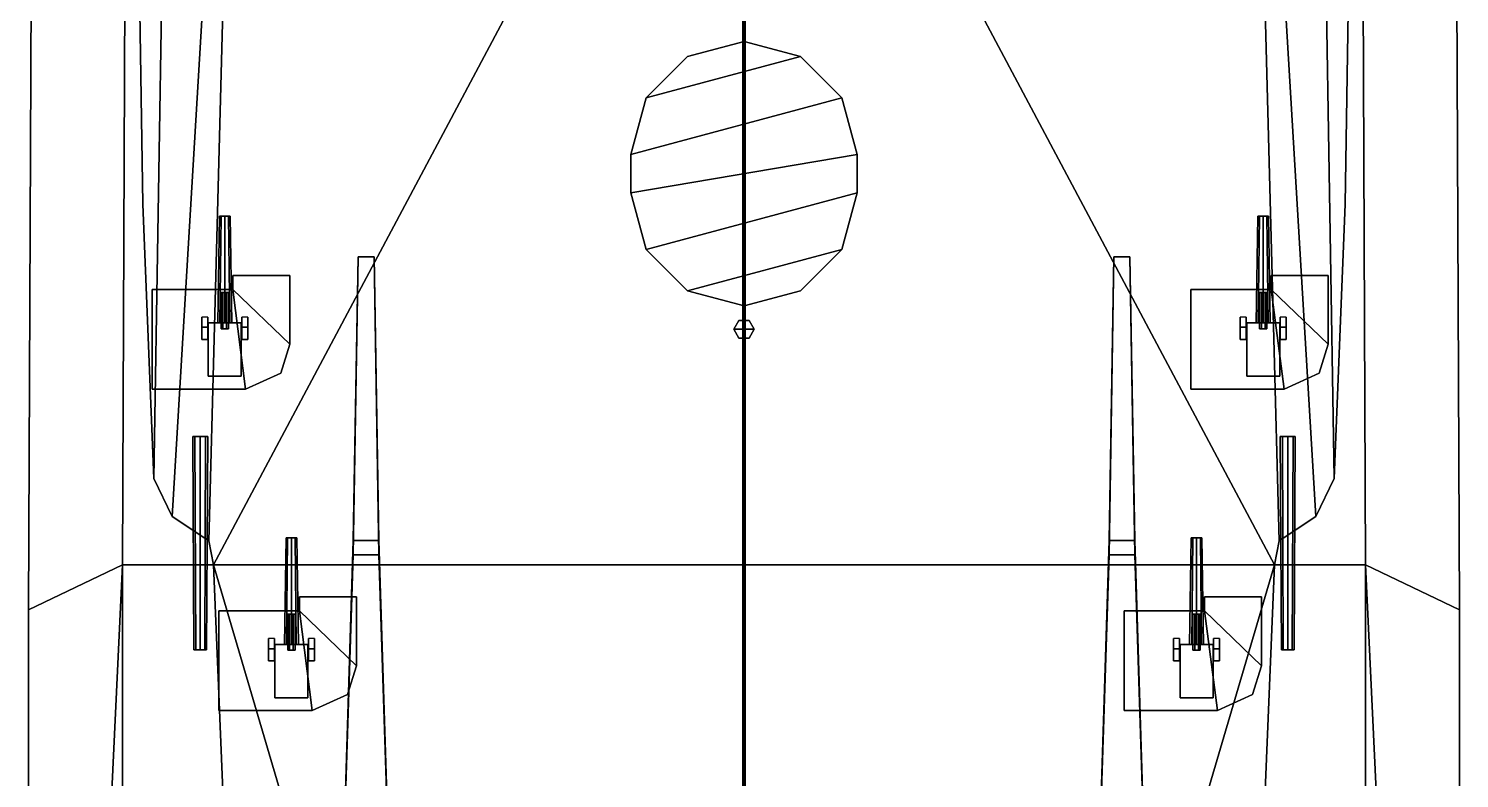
# Model space of a CAD drawing. Extents: x -13 to 13, y -77 to 74.
# Drawn here: x -13.42 to 13.42, y -7.69 to 6.37 of the extents above; entities that cross this region are included whole.
import ezdxf

# ---------------------------------------------------------------- set-up
doc = ezdxf.new("R2010")
doc.units = 0
doc.layers.get('0').update_dxf_attribs({"linetype": 'CONTINUOUS'})
for name, color, linetype in [('GUN', 1, 'CONTINUOUS'), ('SLEEVE', 5, 'CONTINUOUS'), ('SUPERSTRUCTURE', 3, 'CONTINUOUS'), ('TURRET', 2, 'CONTINUOUS')]:
    doc.layers.add(name, color=color, linetype=linetype)

msp = doc.modelspace()

# ---------------------------------------------------------------- linework, layer by layer
for points in [[(0, 11.37, 30.07), (-0.02, 11.37, 30.05), (-0.02, -14.57, 30.8), (0, -14.57, 30.82)], [(-0.02, 11.37, 30.05), (0, 11.37, 30.03), (0, -14.57, 30.78), (-0.02, -14.57, 30.8)], [(0.02, 11.37, 30.05), (0, 11.37, 30.07), (0, -14.57, 30.82), (0.02, -14.57, 30.8)], [(0, 11.37, 30.03), (0.02, 11.37, 30.05), (0.02, -14.57, 30.8), (0, -14.57, 30.78)], [(-11.61, 8.53, 1.33), (-13.37, 7.02, 1.33), (-13.42, -4.53, 1.33), (-11.66, -3.69, 1.33)], [(11.66, -3.69, 5.08), (11.61, 8.53, 5.21), (-11.61, 8.53, 5.21), (-11.66, -3.69, 5.08)], [(-11.61, 8.53, 5.21), (-11.61, 8.53, 1.33), (-11.66, -3.69, 1.33), (-11.66, -3.69, 5.08)], [(11.66, -3.69, 1.33), (11.61, 8.53, 1.33), (11.61, 8.53, 5.21), (11.66, -3.69, 5.08)], [(13.42, -4.53, 1.33), (13.37, 7.02, 1.33), (11.61, 8.53, 1.33), (11.66, -3.69, 1.33)], [(-13.37, 7.02, 1.33), (-13.37, 7.02), (-13.42, -4.53), (-13.42, -4.53, 1.33)], [(13.42, -4.53), (13.37, 7.02), (13.37, 7.02, 1.33), (13.42, -4.53, 1.33)], [(-11.66, -3.69, 1.33), (-13.42, -4.53, 1.33), (-13.42, -15.24, 1.33), (-12.02, -11.37, 1.33)], [(-11.66, -3.69, 1.33), (-12.02, -11.37, 3.1), (-11.66, -11.37, 5.08), (-11.66, -3.69, 5.08)], [(-11.66, -3.69, 1.33), (-12.02, -11.37, 1.33), (-12.02, -11.37, 3.1), (-11.66, -3.69, 1.33)], [(-11.66, -3.69, 5.08), (-11.66, -11.37, 5.08), (11.66, -11.37, 5.08), (11.66, -3.69, 5.08)], [(11.66, -11.37, 5.08), (12.02, -11.37, 3.1), (11.66, -3.69, 1.33), (11.66, -3.69, 5.08)], [(12.02, -11.37, 3.1), (12.02, -11.37, 1.33), (12.02, -11.37, 1.33), (11.66, -3.69, 1.33)], [(13.42, -15.24, 1.33), (13.42, -4.53, 1.33), (11.66, -3.69, 1.33), (12.02, -11.37, 1.33)], [(-13.42, -4.53, 1.33), (-13.42, -4.53), (-13.42, -15.24), (-13.42, -15.24, 1.33)], [(13.42, -15.24), (13.42, -4.53), (13.42, -4.53, 1.33), (13.42, -15.24, 1.33)]]:
    msp.add_3dface(points)
at = {"layer": 'GUN'}
for points in [[(-9.84, 2.85, 8.79), (-9.811, 2.85, 8.719), (-9.832, 0.85, 8.698), (-9.87, 0.85, 8.79)], [(-9.811, 2.85, 8.861), (-9.84, 2.85, 8.79), (-9.87, 0.85, 8.79), (-9.832, 0.85, 8.882)], [(-9.64, 2.85, 8.79), (-9.811, 2.85, 8.719), (-9.84, 2.85, 8.79), (-9.669, 2.85, 8.861)], [(-9.669, 2.85, 8.861), (-9.84, 2.85, 8.79), (-9.811, 2.85, 8.861), (-9.74, 2.85, 8.89)], [(-9.811, 2.85, 8.719), (-9.74, 2.85, 8.69), (-9.74, 0.85, 8.66), (-9.832, 0.85, 8.698)], [(-9.74, 2.85, 8.89), (-9.811, 2.85, 8.861), (-9.832, 0.85, 8.882), (-9.74, 0.85, 8.92)], [(-9.669, 2.85, 8.719), (-9.74, 2.85, 8.69), (-9.811, 2.85, 8.719), (-9.64, 2.85, 8.79)], [(-9.74, 2.85, 8.69), (-9.669, 2.85, 8.719), (-9.648, 0.85, 8.698), (-9.74, 0.85, 8.66)], [(-9.669, 2.85, 8.861), (-9.74, 2.85, 8.89), (-9.74, 0.85, 8.92), (-9.648, 0.85, 8.882)], [(-9.669, 2.85, 8.719), (-9.64, 2.85, 8.79), (-9.61, 0.85, 8.79), (-9.648, 0.85, 8.698)], [(-9.64, 2.85, 8.79), (-9.669, 2.85, 8.861), (-9.648, 0.85, 8.882), (-9.61, 0.85, 8.79)], [(9.64, 2.85, 8.79), (9.669, 2.85, 8.719), (9.648, 0.85, 8.698), (9.61, 0.85, 8.79)], [(9.669, 2.85, 8.861), (9.64, 2.85, 8.79), (9.61, 0.85, 8.79), (9.648, 0.85, 8.882)], [(9.84, 2.85, 8.79), (9.669, 2.85, 8.719), (9.64, 2.85, 8.79), (9.811, 2.85, 8.861)], [(9.811, 2.85, 8.861), (9.64, 2.85, 8.79), (9.669, 2.85, 8.861), (9.74, 2.85, 8.89)], [(9.669, 2.85, 8.719), (9.74, 2.85, 8.69), (9.74, 0.85, 8.66), (9.648, 0.85, 8.698)], [(9.74, 2.85, 8.89), (9.669, 2.85, 8.861), (9.648, 0.85, 8.882), (9.74, 0.85, 8.92)], [(9.811, 2.85, 8.719), (9.74, 2.85, 8.69), (9.669, 2.85, 8.719), (9.84, 2.85, 8.79)], [(9.74, 2.85, 8.69), (9.811, 2.85, 8.719), (9.832, 0.85, 8.698), (9.74, 0.85, 8.66)], [(9.811, 2.85, 8.861), (9.74, 2.85, 8.89), (9.74, 0.85, 8.92), (9.832, 0.85, 8.882)], [(9.811, 2.85, 8.719), (9.84, 2.85, 8.79), (9.87, 0.85, 8.79), (9.832, 0.85, 8.698)], [(9.84, 2.85, 8.79), (9.811, 2.85, 8.861), (9.832, 0.85, 8.882), (9.87, 0.85, 8.79)], [(-10.285, -5.28, 6.165), (-10.32, -5.28, 6.25), (-10.34, -1.28, 6.25), (-10.299, -1.28, 6.151)], [(-10.32, -5.28, 6.25), (-10.285, -5.28, 6.335), (-10.299, -1.28, 6.349), (-10.34, -1.28, 6.25)], [(-10.2, -5.28, 6.13), (-10.285, -5.28, 6.165), (-10.299, -1.28, 6.151), (-10.2, -1.28, 6.11)], [(-10.285, -5.28, 6.335), (-10.2, -5.28, 6.37), (-10.2, -1.28, 6.39), (-10.299, -1.28, 6.349)], [(-10.115, -5.28, 6.165), (-10.2, -5.28, 6.13), (-10.2, -1.28, 6.11), (-10.101, -1.28, 6.151)], [(-10.2, -5.28, 6.37), (-10.115, -5.28, 6.335), (-10.101, -1.28, 6.349), (-10.2, -1.28, 6.39)], [(-10.08, -5.28, 6.25), (-10.115, -5.28, 6.165), (-10.101, -1.28, 6.151), (-10.06, -1.28, 6.25)], [(-10.115, -5.28, 6.335), (-10.08, -5.28, 6.25), (-10.06, -1.28, 6.25), (-10.101, -1.28, 6.349)], [(10.08, -5.28, 6.25), (10.115, -5.28, 6.335), (10.101, -1.28, 6.349), (10.06, -1.28, 6.25)], [(10.115, -5.28, 6.165), (10.08, -5.28, 6.25), (10.06, -1.28, 6.25), (10.101, -1.28, 6.151)], [(10.115, -5.28, 6.335), (10.2, -5.28, 6.37), (10.2, -1.28, 6.39), (10.101, -1.28, 6.349)], [(10.2, -5.28, 6.13), (10.115, -5.28, 6.165), (10.101, -1.28, 6.151), (10.2, -1.28, 6.11)], [(10.2, -5.28, 6.37), (10.285, -5.28, 6.335), (10.299, -1.28, 6.349), (10.2, -1.28, 6.39)], [(10.285, -5.28, 6.165), (10.2, -5.28, 6.13), (10.2, -1.28, 6.11), (10.299, -1.28, 6.151)], [(10.285, -5.28, 6.335), (10.32, -5.28, 6.25), (10.34, -1.28, 6.25), (10.299, -1.28, 6.349)], [(10.32, -5.28, 6.25), (10.285, -5.28, 6.165), (10.299, -1.28, 6.151), (10.34, -1.28, 6.25)], [(-8.59, -3.18, 8.79), (-8.561, -3.18, 8.719), (-8.582, -5.18, 8.698), (-8.62, -5.18, 8.79)], [(-8.561, -3.18, 8.861), (-8.59, -3.18, 8.79), (-8.62, -5.18, 8.79), (-8.582, -5.18, 8.882)], [(-8.39, -3.18, 8.79), (-8.561, -3.18, 8.719), (-8.59, -3.18, 8.79), (-8.419, -3.18, 8.861)], [(-8.419, -3.18, 8.861), (-8.59, -3.18, 8.79), (-8.561, -3.18, 8.861), (-8.49, -3.18, 8.89)], [(-8.561, -3.18, 8.719), (-8.49, -3.18, 8.69), (-8.49, -5.18, 8.66), (-8.582, -5.18, 8.698)], [(-8.49, -3.18, 8.89), (-8.561, -3.18, 8.861), (-8.582, -5.18, 8.882), (-8.49, -5.18, 8.92)], [(-8.419, -3.18, 8.719), (-8.49, -3.18, 8.69), (-8.561, -3.18, 8.719), (-8.39, -3.18, 8.79)], [(-8.49, -3.18, 8.69), (-8.419, -3.18, 8.719), (-8.398, -5.18, 8.698), (-8.49, -5.18, 8.66)], [(-8.419, -3.18, 8.861), (-8.49, -3.18, 8.89), (-8.49, -5.18, 8.92), (-8.398, -5.18, 8.882)], [(-8.419, -3.18, 8.719), (-8.39, -3.18, 8.79), (-8.36, -5.18, 8.79), (-8.398, -5.18, 8.698)], [(-8.39, -3.18, 8.79), (-8.419, -3.18, 8.861), (-8.398, -5.18, 8.882), (-8.36, -5.18, 8.79)], [(8.39, -3.18, 8.79), (8.419, -3.18, 8.719), (8.398, -5.18, 8.698), (8.36, -5.18, 8.79)], [(8.419, -3.18, 8.861), (8.39, -3.18, 8.79), (8.36, -5.18, 8.79), (8.398, -5.18, 8.882)], [(8.59, -3.18, 8.79), (8.419, -3.18, 8.719), (8.39, -3.18, 8.79), (8.561, -3.18, 8.861)], [(8.561, -3.18, 8.861), (8.39, -3.18, 8.79), (8.419, -3.18, 8.861), (8.49, -3.18, 8.89)], [(8.419, -3.18, 8.719), (8.49, -3.18, 8.69), (8.49, -5.18, 8.66), (8.398, -5.18, 8.698)], [(8.49, -3.18, 8.89), (8.419, -3.18, 8.861), (8.398, -5.18, 8.882), (8.49, -5.18, 8.92)], [(8.561, -3.18, 8.719), (8.49, -3.18, 8.69), (8.419, -3.18, 8.719), (8.59, -3.18, 8.79)], [(8.49, -3.18, 8.69), (8.561, -3.18, 8.719), (8.582, -5.18, 8.698), (8.49, -5.18, 8.66)], [(8.561, -3.18, 8.861), (8.49, -3.18, 8.89), (8.49, -5.18, 8.92), (8.582, -5.18, 8.882)], [(8.561, -3.18, 8.719), (8.59, -3.18, 8.79), (8.62, -5.18, 8.79), (8.582, -5.18, 8.698)], [(8.59, -3.18, 8.79), (8.561, -3.18, 8.861), (8.582, -5.18, 8.882), (8.62, -5.18, 8.79)], [(-10.115, -5.28, 6.165), (-10.32, -5.28, 6.25), (-10.285, -5.28, 6.165), (-10.2, -5.28, 6.13)], [(-10.08, -5.28, 6.25), (-10.285, -5.28, 6.335), (-10.32, -5.28, 6.25), (-10.115, -5.28, 6.165)], [(-10.115, -5.28, 6.335), (-10.2, -5.28, 6.37), (-10.285, -5.28, 6.335), (-10.08, -5.28, 6.25)], [(10.285, -5.28, 6.165), (10.08, -5.28, 6.25), (10.115, -5.28, 6.165), (10.2, -5.28, 6.13)], [(10.32, -5.28, 6.25), (10.115, -5.28, 6.335), (10.08, -5.28, 6.25), (10.285, -5.28, 6.165)], [(10.285, -5.28, 6.335), (10.2, -5.28, 6.37), (10.115, -5.28, 6.335), (10.32, -5.28, 6.25)]]:
    msp.add_3dface(points, dxfattribs=at)
at = {"layer": 'SLEEVE'}
for points in [[(-9.705, 1.42, 8.919), (-9.775, 1.42, 8.919), (-9.81, 1.42, 8.98), (-9.67, 1.42, 8.98)], [(-9.67, 1.42, 8.98), (-9.81, 1.42, 8.98), (-9.775, 1.42, 9.041), (-9.705, 1.42, 9.041)], [(-9.81, 1.42, 8.98), (-9.775, 1.42, 8.919), (-9.775, 0.74, 8.919), (-9.81, 0.74, 8.98)], [(-9.775, 1.42, 9.041), (-9.81, 1.42, 8.98), (-9.81, 0.74, 8.98), (-9.775, 0.74, 9.041)], [(-9.775, 1.42, 8.919), (-9.705, 1.42, 8.919), (-9.705, 0.74, 8.919), (-9.775, 0.74, 8.919)], [(-9.705, 1.42, 9.041), (-9.775, 1.42, 9.041), (-9.775, 0.74, 9.041), (-9.705, 0.74, 9.041)], [(-9.705, 1.42, 8.919), (-9.67, 1.42, 8.98), (-9.67, 0.74, 8.98), (-9.705, 0.74, 8.919)], [(-9.67, 1.42, 8.98), (-9.705, 1.42, 9.041), (-9.705, 0.74, 9.041), (-9.67, 0.74, 8.98)], [(9.705, 1.42, 9.041), (9.67, 1.42, 8.98), (9.67, 0.74, 8.98), (9.705, 0.74, 9.041)], [(9.67, 1.42, 8.98), (9.705, 1.42, 8.919), (9.705, 0.74, 8.919), (9.67, 0.74, 8.98)], [(9.81, 1.42, 8.98), (9.67, 1.42, 8.98), (9.705, 1.42, 9.041), (9.775, 1.42, 9.041)], [(9.775, 1.42, 8.919), (9.705, 1.42, 8.919), (9.67, 1.42, 8.98), (9.81, 1.42, 8.98)], [(9.775, 1.42, 9.041), (9.705, 1.42, 9.041), (9.705, 0.74, 9.041), (9.775, 0.74, 9.041)], [(9.705, 1.42, 8.919), (9.775, 1.42, 8.919), (9.775, 0.74, 8.919), (9.705, 0.74, 8.919)], [(9.81, 1.42, 8.98), (9.775, 1.42, 9.041), (9.775, 0.74, 9.041), (9.81, 0.74, 8.98)], [(9.775, 1.42, 8.919), (9.81, 1.42, 8.98), (9.81, 0.74, 8.98), (9.775, 0.74, 8.919)], [(-9.43, 0.85, 8.99), (-9.43, 0.85, 8.58), (-10.05, 0.85, 8.58), (-10.05, 0.85, 8.99)], [(-10.05, 0.85, 8.58), (-10.05, -0.15, 8.58), (-10.05, -0.15, 8.99), (-10.05, 0.85, 8.99)], [(-9.43, 0.85, 8.58), (-9.43, -0.15, 8.58), (-10.05, -0.15, 8.58), (-10.05, 0.85, 8.58)], [(-10.05, 0.85, 8.99), (-10.05, -0.15, 8.99), (-9.43, -0.15, 8.99), (-9.43, 0.85, 8.99)], [(-9.43, -0.15, 8.99), (-9.43, -0.15, 8.58), (-9.43, 0.85, 8.58), (-9.43, 0.85, 8.99)], [(9.43, 0.85, 8.58), (9.43, -0.15, 8.58), (9.43, -0.15, 8.99), (9.43, 0.85, 8.99)], [(10.05, 0.85, 8.99), (10.05, 0.85, 8.58), (9.43, 0.85, 8.58), (9.43, 0.85, 8.99)], [(10.05, 0.85, 8.58), (10.05, -0.15, 8.58), (9.43, -0.15, 8.58), (9.43, 0.85, 8.58)], [(9.43, 0.85, 8.99), (9.43, -0.15, 8.99), (10.05, -0.15, 8.99), (10.05, 0.85, 8.99)], [(10.05, -0.15, 8.99), (10.05, -0.15, 8.58), (10.05, 0.85, 8.58), (10.05, 0.85, 8.99)], [(-9.705, 0.74, 9.041), (-9.775, 0.74, 9.041), (-9.81, 0.74, 8.98), (-9.67, 0.74, 8.98)], [(9.775, 0.74, 9.041), (9.705, 0.74, 9.041), (9.67, 0.74, 8.98), (9.81, 0.74, 8.98)], [(-10.05, -0.15, 8.99), (-10.05, -0.15, 8.58), (-9.43, -0.15, 8.58), (-9.43, -0.15, 8.99)], [(9.43, -0.15, 8.99), (9.43, -0.15, 8.58), (10.05, -0.15, 8.58), (10.05, -0.15, 8.99)], [(-8.525, -4.61, 9.041), (-8.56, -4.61, 8.98), (-8.56, -5.29, 8.98), (-8.525, -5.29, 9.041)], [(-8.56, -4.61, 8.98), (-8.525, -4.61, 8.919), (-8.525, -5.29, 8.919), (-8.56, -5.29, 8.98)], [(-8.42, -4.61, 8.98), (-8.56, -4.61, 8.98), (-8.525, -4.61, 9.041), (-8.455, -4.61, 9.041)], [(-8.455, -4.61, 8.919), (-8.525, -4.61, 8.919), (-8.56, -4.61, 8.98), (-8.42, -4.61, 8.98)], [(-8.455, -4.61, 9.041), (-8.525, -4.61, 9.041), (-8.525, -5.29, 9.041), (-8.455, -5.29, 9.041)], [(-8.525, -4.61, 8.919), (-8.455, -4.61, 8.919), (-8.455, -5.29, 8.919), (-8.525, -5.29, 8.919)], [(-8.42, -4.61, 8.98), (-8.455, -4.61, 9.041), (-8.455, -5.29, 9.041), (-8.42, -5.29, 8.98)], [(-8.455, -4.61, 8.919), (-8.42, -4.61, 8.98), (-8.42, -5.29, 8.98), (-8.455, -5.29, 8.919)], [(8.525, -4.61, 8.919), (8.455, -4.61, 8.919), (8.42, -4.61, 8.98), (8.56, -4.61, 8.98)], [(8.56, -4.61, 8.98), (8.42, -4.61, 8.98), (8.455, -4.61, 9.041), (8.525, -4.61, 9.041)], [(8.42, -4.61, 8.98), (8.455, -4.61, 8.919), (8.455, -5.29, 8.919), (8.42, -5.29, 8.98)], [(8.455, -4.61, 9.041), (8.42, -4.61, 8.98), (8.42, -5.29, 8.98), (8.455, -5.29, 9.041)], [(8.455, -4.61, 8.919), (8.525, -4.61, 8.919), (8.525, -5.29, 8.919), (8.455, -5.29, 8.919)], [(8.525, -4.61, 9.041), (8.455, -4.61, 9.041), (8.455, -5.29, 9.041), (8.525, -5.29, 9.041)], [(8.525, -4.61, 8.919), (8.56, -4.61, 8.98), (8.56, -5.29, 8.98), (8.525, -5.29, 8.919)], [(8.56, -4.61, 8.98), (8.525, -4.61, 9.041), (8.525, -5.29, 9.041), (8.56, -5.29, 8.98)], [(-8.8, -5.18, 8.58), (-8.8, -6.18, 8.58), (-8.8, -6.18, 8.99), (-8.8, -5.18, 8.99)], [(-8.18, -5.18, 8.99), (-8.18, -5.18, 8.58), (-8.8, -5.18, 8.58), (-8.8, -5.18, 8.99)], [(-8.18, -5.18, 8.58), (-8.18, -6.18, 8.58), (-8.8, -6.18, 8.58), (-8.8, -5.18, 8.58)], [(-8.8, -5.18, 8.99), (-8.8, -6.18, 8.99), (-8.18, -6.18, 8.99), (-8.18, -5.18, 8.99)], [(-8.455, -5.29, 9.041), (-8.525, -5.29, 9.041), (-8.56, -5.29, 8.98), (-8.42, -5.29, 8.98)], [(-8.18, -6.18, 8.99), (-8.18, -6.18, 8.58), (-8.18, -5.18, 8.58), (-8.18, -5.18, 8.99)], [(8.8, -5.18, 8.99), (8.8, -5.18, 8.58), (8.18, -5.18, 8.58), (8.18, -5.18, 8.99)], [(8.18, -5.18, 8.58), (8.18, -6.18, 8.58), (8.18, -6.18, 8.99), (8.18, -5.18, 8.99)], [(8.8, -5.18, 8.58), (8.8, -6.18, 8.58), (8.18, -6.18, 8.58), (8.18, -5.18, 8.58)], [(8.18, -5.18, 8.99), (8.18, -6.18, 8.99), (8.8, -6.18, 8.99), (8.8, -5.18, 8.99)], [(8.525, -5.29, 9.041), (8.455, -5.29, 9.041), (8.42, -5.29, 8.98), (8.56, -5.29, 8.98)], [(8.8, -6.18, 8.99), (8.8, -6.18, 8.58), (8.8, -5.18, 8.58), (8.8, -5.18, 8.99)], [(-8.8, -6.18, 8.99), (-8.8, -6.18, 8.58), (-8.18, -6.18, 8.58), (-8.18, -6.18, 8.99)], [(8.18, -6.18, 8.99), (8.18, -6.18, 8.58), (8.8, -6.18, 8.58), (8.8, -6.18, 8.99)]]:
    msp.add_3dface(points, dxfattribs=at)
at = {"layer": 'SUPERSTRUCTURE'}
for points in [[(-10.06, 8.42, 7.4), (-10.73, -2.78, 7.4), (-10.04, -3.24, 7.4), (-9.72, 8.85, 7.4)], [(-9.72, 8.85, 7.4), (-10.04, -3.24, 7.4), (-9.95, -3.69, 7.4), (-4.31, 6.91, 7.4)], [(10.04, -3.24, 7.4), (9.72, 8.85, 7.4), (4.31, 6.91, 7.4), (9.95, -3.69, 7.4)], [(9.72, 8.85, 7.4), (10.04, -3.24, 7.4), (10.73, -2.78, 7.4), (10.06, 8.42, 7.4)], [(-10.73, -2.78, 7.4), (-10.06, 8.42, 7.4), (-10.91, 7.89, 7.4), (-11.07, -2.07, 7.4)], [(10.06, 8.42, 7.4), (10.73, -2.78, 7.4), (11.07, -2.07, 7.4), (10.91, 7.89, 7.4)], [(-10.91, 7.89, 7.4), (-11.34, 7.1, 7.4), (-11.28, 3.08, 7.4), (-11.07, -2.07, 7.4)], [(11.34, 7.1, 7.4), (10.91, 7.89, 7.4), (11.07, -2.07, 7.4), (11.28, 3.08, 7.4)], [(-11.34, 7.1, 7.4), (-11.34, 7.1, 5.19), (-11.28, 3.08, 5.15), (-11.28, 3.08, 7.4)], [(11.34, 7.1, 5.19), (11.34, 7.1, 7.4), (11.28, 3.08, 7.4), (11.28, 3.08, 5.15)], [(9.95, -3.69, 7.4), (4.31, 6.91, 7.4), (-4.31, 6.91, 7.4), (-9.95, -3.69, 7.4)], [(0, 6.13, 18.72), (-1.06, 5.846, 18.72), (-1.836, 5.07, 18.72), (1.06, 5.846, 18.72)], [(0, 6.13, 7.4), (-1.06, 5.846, 7.4), (-1.06, 5.846, 18.72), (0, 6.13, 18.72)], [(1.06, 5.846, 7.4), (0, 6.13, 7.4), (0, 6.13, 18.72), (1.06, 5.846, 18.72)], [(1.06, 5.846, 18.72), (-1.836, 5.07, 18.72), (-2.12, 4.01, 18.72), (1.836, 5.07, 18.72)], [(-1.06, 5.846, 7.4), (-1.836, 5.07, 7.4), (-1.836, 5.07, 18.72), (-1.06, 5.846, 18.72)], [(1.836, 5.07, 7.4), (1.06, 5.846, 7.4), (1.06, 5.846, 18.72), (1.836, 5.07, 18.72)], [(-1.836, 5.07, 7.4), (-2.12, 4.01, 7.4), (-2.12, 4.01, 18.72), (-1.836, 5.07, 18.72)], [(1.836, 5.07, 18.72), (-2.12, 4.01, 18.72), (-2.12, 3.29, 18.72), (2.12, 4.01, 18.72)], [(2.12, 4.01, 7.4), (1.836, 5.07, 7.4), (1.836, 5.07, 18.72), (2.12, 4.01, 18.72)], [(-2.12, 4.01, 7.4), (-2.12, 3.29, 7.4), (-2.12, 3.29, 18.72), (-2.12, 4.01, 18.72)], [(2.12, 4.01, 18.72), (-2.12, 3.29, 18.72), (-1.836, 2.23, 18.72), (2.12, 3.29, 18.72)], [(2.12, 3.29, 7.4), (2.12, 4.01, 7.4), (2.12, 4.01, 18.72), (2.12, 3.29, 18.72)], [(-2.12, 3.29, 7.4), (-1.836, 2.23, 7.4), (-1.836, 2.23, 18.72), (-2.12, 3.29, 18.72)], [(2.12, 3.29, 18.72), (-1.836, 2.23, 18.72), (-1.06, 1.454, 18.72), (1.836, 2.23, 18.72)], [(1.836, 2.23, 7.4), (2.12, 3.29, 7.4), (2.12, 3.29, 18.72), (1.836, 2.23, 18.72)], [(-11.28, 3.08, 7.4), (-11.28, 3.08, 5.15), (-11.07, -2.07, 5.09), (-11.07, -2.07, 7.4)], [(11.28, 3.08, 5.15), (11.28, 3.08, 7.4), (11.07, -2.07, 7.4), (11.07, -2.07, 5.09)], [(-1.836, 2.23, 7.4), (-1.06, 1.454, 7.4), (-1.06, 1.454, 18.72), (-1.836, 2.23, 18.72)], [(1.836, 2.23, 18.72), (-1.06, 1.454, 18.72), (0, 1.17, 18.72), (1.06, 1.454, 18.72)], [(1.06, 1.454, 7.4), (1.836, 2.23, 7.4), (1.836, 2.23, 18.72), (1.06, 1.454, 18.72)], [(-7.24, 2.09, 17.87), (-7.33, -3.23, 16.39), (-7.33, -3.5, 16.96), (-7.24, 2.09, 17.98)], [(-6.94, 2.09, 17.87), (-6.85, -3.23, 16.39), (-7.33, -3.23, 16.39), (-7.24, 2.09, 17.87)], [(-7.24, 2.09, 17.98), (-7.33, -3.5, 16.96), (-6.85, -3.5, 16.96), (-6.94, 2.09, 17.98)], [(-6.94, 2.09, 17.98), (-6.94, 2.09, 17.87), (-7.24, 2.09, 17.87), (-7.24, 2.09, 17.98)], [(-6.85, -3.5, 16.96), (-6.85, -3.23, 16.39), (-6.94, 2.09, 17.87), (-6.94, 2.09, 17.98)], [(6.94, 2.09, 17.98), (6.85, -3.5, 16.96), (7.33, -3.5, 16.96), (7.24, 2.09, 17.98)], [(7.24, 2.09, 17.87), (7.33, -3.23, 16.39), (6.85, -3.23, 16.39), (6.94, 2.09, 17.87)], [(6.94, 2.09, 17.87), (6.85, -3.23, 16.39), (6.85, -3.5, 16.96), (6.94, 2.09, 17.98)], [(7.24, 2.09, 17.98), (7.24, 2.09, 17.87), (6.94, 2.09, 17.87), (6.94, 2.09, 17.98)], [(7.33, -3.5, 16.96), (7.33, -3.23, 16.39), (7.24, 2.09, 17.87), (7.24, 2.09, 17.98)], [(-1.06, 1.454, 7.4), (0, 1.17, 7.4), (0, 1.17, 18.72), (-1.06, 1.454, 18.72)], [(0, 1.17, 7.4), (1.06, 1.454, 7.4), (1.06, 1.454, 18.72), (0, 1.17, 18.72)], [(-0.095, 0.895, 7.4), (-0.19, 0.73, 7.4), (-0.19, 0.73, 17.4), (-0.095, 0.895, 17.4)], [(0.095, 0.895, 17.4), (-0.095, 0.895, 17.4), (-0.19, 0.73, 17.4), (0.19, 0.73, 17.4)], [(0.095, 0.895, 7.4), (-0.095, 0.895, 7.4), (-0.095, 0.895, 17.4), (0.095, 0.895, 17.4)], [(0.19, 0.73, 7.4), (0.095, 0.895, 7.4), (0.095, 0.895, 17.4), (0.19, 0.73, 17.4)], [(-0.19, 0.73, 7.4), (-0.095, 0.565, 7.4), (-0.095, 0.565, 17.4), (-0.19, 0.73, 17.4)], [(0.19, 0.73, 17.4), (-0.19, 0.73, 17.4), (-0.095, 0.565, 17.4), (0.095, 0.565, 17.4)], [(-0.095, 0.565, 7.4), (0.095, 0.565, 7.4), (0.095, 0.565, 17.4), (-0.095, 0.565, 17.4)], [(0.095, 0.565, 7.4), (0.19, 0.73, 7.4), (0.19, 0.73, 17.4), (0.095, 0.565, 17.4)], [(-11.07, -2.07, 7.4), (-11.07, -2.07, 5.09), (-10.73, -2.78, 5.08), (-10.73, -2.78, 7.4)], [(11.07, -2.07, 5.09), (11.07, -2.07, 7.4), (10.73, -2.78, 7.4), (10.73, -2.78, 5.08)], [(-10.73, -2.78, 7.4), (-10.73, -2.78, 5.08), (-10.04, -3.24, 5.08), (-10.04, -3.24, 7.4)], [(10.73, -2.78, 5.08), (10.73, -2.78, 7.4), (10.04, -3.24, 7.4), (10.04, -3.24, 5.08)], [(-10.04, -3.24, 7.4), (-10.04, -3.24, 5.08), (-9.95, -3.69, 5.08), (-9.95, -3.69, 7.4)], [(-7.33, -3.23, 16.39), (-7.59, -11.59, 10.65), (-7.59, -11.59, 10.94), (-7.33, -3.5, 16.96)], [(-6.85, -3.23, 16.39), (-6.59, -11.59, 10.65), (-7.59, -11.59, 10.65), (-7.33, -3.23, 16.39)], [(-6.59, -11.59, 10.94), (-6.59, -11.59, 10.65), (-6.85, -3.23, 16.39), (-6.85, -3.5, 16.96)], [(7.33, -3.23, 16.39), (7.59, -11.59, 10.65), (6.59, -11.59, 10.65), (6.85, -3.23, 16.39)], [(6.85, -3.23, 16.39), (6.59, -11.59, 10.65), (6.59, -11.59, 10.94), (6.85, -3.5, 16.96)], [(7.59, -11.59, 10.94), (7.59, -11.59, 10.65), (7.33, -3.23, 16.39), (7.33, -3.5, 16.96)], [(10.04, -3.24, 5.08), (10.04, -3.24, 7.4), (9.95, -3.69, 7.4), (9.95, -3.69, 5.08)], [(-9.95, -3.69, 7.4), (-9.95, -3.69, 5.08), (-9.74, -8.83, 5.08), (-9.74, -8.83, 7.4)], [(-9.95, -3.69, 7.4), (-9.74, -8.83, 7.4), (-9.55, -9.29, 7.4), (-7.69, -11.37, 7.4)], [(7.69, -11.37, 7.4), (9.95, -3.69, 7.4), (-9.95, -3.69, 7.4), (-7.69, -11.37, 7.4)], [(-7.33, -3.5, 16.96), (-7.59, -11.59, 10.94), (-6.59, -11.59, 10.94), (-6.85, -3.5, 16.96)], [(6.85, -3.5, 16.96), (6.59, -11.59, 10.94), (7.59, -11.59, 10.94), (7.33, -3.5, 16.96)], [(9.74, -8.83, 7.4), (9.95, -3.69, 7.4), (7.69, -11.37, 7.4), (9.55, -9.29, 7.4)], [(9.95, -3.69, 5.08), (9.95, -3.69, 7.4), (9.74, -8.83, 7.4), (9.74, -8.83, 5.08)]]:
    msp.add_3dface(points, dxfattribs=at)
at = {"layer": 'TURRET'}
for points in [[(-9.59, 1.48, 7.57), (-8.52, 0.45, 7.57), (-8.52, 1.74, 7.57), (-9.59, 1.74, 7.57)], [(-9.59, 1.74, 7.57), (-8.52, 1.74, 7.57), (-8.52, 1.74, 7.4), (-9.59, 1.74, 7.4)], [(-9.59, 1.74, 7.4), (-9.59, 1.48, 7.4), (-9.59, 1.48, 7.57), (-9.59, 1.74, 7.57)], [(-8.52, 1.74, 7.57), (-8.52, 0.45, 7.57), (-8.52, 0.45, 7.4), (-8.52, 1.74, 7.4)], [(9.89, 1.48, 7.57), (10.96, 0.45, 7.57), (10.96, 1.74, 7.57), (9.89, 1.74, 7.57)], [(9.89, 1.74, 7.57), (10.96, 1.74, 7.57), (10.96, 1.74, 7.4), (9.89, 1.74, 7.4)], [(9.89, 1.74, 7.4), (9.89, 1.48, 7.4), (9.89, 1.48, 7.57), (9.89, 1.74, 7.57)], [(10.96, 1.74, 7.57), (10.96, 0.45, 7.57), (10.96, 0.45, 7.4), (10.96, 1.74, 7.4)], [(-11.1, 1.48, 7.4), (-11.1, -0.39, 7.4), (-11.1, -0.39, 7.57), (-11.1, 1.48, 7.57)], [(-11.1, -0.39, 7.57), (-9.35, -0.39, 7.57), (-9.59, 1.48, 7.57), (-11.1, 1.48, 7.57)], [(-11.1, 1.48, 7.57), (-9.59, 1.48, 7.57), (-9.59, 1.48, 7.4), (-11.1, 1.48, 7.4)], [(-9.35, -0.39, 7.57), (-8.69, -0.09, 7.57), (-8.52, 0.45, 7.57), (-9.59, 1.48, 7.57)], [(8.38, -0.39, 7.57), (10.13, -0.39, 7.57), (9.89, 1.48, 7.57), (8.38, 1.48, 7.57)], [(8.38, 1.48, 7.4), (8.38, -0.39, 7.4), (8.38, -0.39, 7.57), (8.38, 1.48, 7.57)], [(8.38, 1.48, 7.57), (9.89, 1.48, 7.57), (9.89, 1.48, 7.4), (8.38, 1.48, 7.4)], [(10.13, -0.39, 7.57), (10.79, -0.09, 7.57), (10.96, 0.45, 7.57), (9.89, 1.48, 7.57)], [(-10.17, 0.96, 7.57), (-10.17, 0.54, 7.57), (-10.17, 0.54, 8.81), (-10.17, 0.77, 8.58)], [(-10.06, 0.77, 8.58), (-10.06, 0.96, 7.57), (-10.17, 0.96, 7.57), (-10.17, 0.77, 8.58)], [(-10.06, 0.54, 8.81), (-10.06, 0.54, 7.57), (-10.06, 0.96, 7.57), (-10.06, 0.77, 8.58)], [(-9.42, 0.96, 7.57), (-9.42, 0.54, 7.57), (-9.42, 0.54, 8.81), (-9.42, 0.77, 8.58)], [(-9.31, 0.77, 8.58), (-9.31, 0.96, 7.57), (-9.42, 0.96, 7.57), (-9.42, 0.77, 8.58)], [(-9.31, 0.54, 8.81), (-9.31, 0.54, 7.57), (-9.31, 0.96, 7.57), (-9.31, 0.77, 8.58)], [(9.31, 0.96, 7.57), (9.31, 0.54, 7.57), (9.31, 0.54, 8.81), (9.31, 0.77, 8.58)], [(9.42, 0.77, 8.58), (9.42, 0.96, 7.57), (9.31, 0.96, 7.57), (9.31, 0.77, 8.58)], [(9.42, 0.54, 8.81), (9.42, 0.54, 7.57), (9.42, 0.96, 7.57), (9.42, 0.77, 8.58)], [(10.06, 0.96, 7.57), (10.06, 0.54, 7.57), (10.06, 0.54, 8.81), (10.06, 0.77, 8.58)], [(10.17, 0.77, 8.58), (10.17, 0.96, 7.57), (10.06, 0.96, 7.57), (10.06, 0.77, 8.58)], [(10.17, 0.54, 8.81), (10.17, 0.54, 7.57), (10.17, 0.96, 7.57), (10.17, 0.77, 8.58)], [(-10.17, 0.77, 8.58), (-10.17, 0.54, 8.81), (-10.17, 0.54, 8.81), (-10.17, 0.77, 8.81)], [(-10.06, 0.77, 8.81), (-10.06, 0.77, 8.58), (-10.17, 0.77, 8.58), (-10.17, 0.77, 8.81)], [(-10.17, 0.77, 8.81), (-10.17, 0.54, 8.81), (-10.06, 0.54, 8.81), (-10.06, 0.77, 8.81)], [(-10.17, 0.54, 8.81), (-10.17, 0.54, 7.57), (-10.06, 0.54, 7.57), (-10.06, 0.54, 8.81)], [(-10.06, 0.54, 8.81), (-10.06, 0.54, 8.81), (-10.06, 0.77, 8.58), (-10.06, 0.77, 8.81)], [(-9.42, 0.77, 8.58), (-9.42, 0.54, 8.81), (-9.42, 0.54, 8.81), (-9.42, 0.77, 8.81)], [(-9.31, 0.77, 8.81), (-9.31, 0.77, 8.58), (-9.42, 0.77, 8.58), (-9.42, 0.77, 8.81)], [(-9.42, 0.77, 8.81), (-9.42, 0.54, 8.81), (-9.31, 0.54, 8.81), (-9.31, 0.77, 8.81)], [(-9.42, 0.54, 8.81), (-9.42, 0.54, 7.57), (-9.31, 0.54, 7.57), (-9.31, 0.54, 8.81)], [(-9.31, 0.54, 8.81), (-9.31, 0.54, 8.81), (-9.31, 0.77, 8.58), (-9.31, 0.77, 8.81)], [(9.42, 0.77, 8.81), (9.42, 0.77, 8.58), (9.31, 0.77, 8.58), (9.31, 0.77, 8.81)], [(9.31, 0.77, 8.58), (9.31, 0.54, 8.81), (9.31, 0.54, 8.81), (9.31, 0.77, 8.81)], [(9.31, 0.77, 8.81), (9.31, 0.54, 8.81), (9.42, 0.54, 8.81), (9.42, 0.77, 8.81)], [(9.31, 0.54, 8.81), (9.31, 0.54, 7.57), (9.42, 0.54, 7.57), (9.42, 0.54, 8.81)], [(9.42, 0.54, 8.81), (9.42, 0.54, 8.81), (9.42, 0.77, 8.58), (9.42, 0.77, 8.81)], [(10.17, 0.77, 8.81), (10.17, 0.77, 8.58), (10.06, 0.77, 8.58), (10.06, 0.77, 8.81)], [(10.06, 0.77, 8.58), (10.06, 0.54, 8.81), (10.06, 0.54, 8.81), (10.06, 0.77, 8.81)], [(10.06, 0.77, 8.81), (10.06, 0.54, 8.81), (10.17, 0.54, 8.81), (10.17, 0.77, 8.81)], [(10.06, 0.54, 8.81), (10.06, 0.54, 7.57), (10.17, 0.54, 7.57), (10.17, 0.54, 8.81)], [(10.17, 0.54, 8.81), (10.17, 0.54, 8.81), (10.17, 0.77, 8.58), (10.17, 0.77, 8.81)], [(-8.52, 0.45, 7.57), (-8.69, -0.09, 7.57), (-8.69, -0.09, 7.4), (-8.52, 0.45, 7.4)], [(10.96, 0.45, 7.57), (10.79, -0.09, 7.57), (10.79, -0.09, 7.4), (10.96, 0.45, 7.4)], [(-9.35, -0.39, 7.4), (-8.69, -0.09, 7.4), (-8.69, -0.09, 7.57), (-9.35, -0.39, 7.57)], [(10.13, -0.39, 7.4), (10.79, -0.09, 7.4), (10.79, -0.09, 7.57), (10.13, -0.39, 7.57)], [(-11.1, -0.39, 7.4), (-9.35, -0.39, 7.4), (-9.35, -0.39, 7.57), (-11.1, -0.39, 7.57)], [(8.38, -0.39, 7.4), (10.13, -0.39, 7.4), (10.13, -0.39, 7.57), (8.38, -0.39, 7.57)], [(-8.34, -4.29, 7.4), (-8.34, -4.55, 7.4), (-8.34, -4.55, 7.57), (-8.34, -4.29, 7.57)], [(-8.34, -4.29, 7.57), (-7.27, -4.29, 7.57), (-7.27, -4.29, 7.4), (-8.34, -4.29, 7.4)], [(-8.34, -4.55, 7.57), (-7.27, -5.58, 7.57), (-7.27, -4.29, 7.57), (-8.34, -4.29, 7.57)], [(-7.27, -4.29, 7.57), (-7.27, -5.58, 7.57), (-7.27, -5.58, 7.4), (-7.27, -4.29, 7.4)], [(8.64, -4.29, 7.4), (8.64, -4.55, 7.4), (8.64, -4.55, 7.57), (8.64, -4.29, 7.57)], [(8.64, -4.29, 7.57), (9.71, -4.29, 7.57), (9.71, -4.29, 7.4), (8.64, -4.29, 7.4)], [(8.64, -4.55, 7.57), (9.71, -5.58, 7.57), (9.71, -4.29, 7.57), (8.64, -4.29, 7.57)], [(9.71, -4.29, 7.57), (9.71, -5.58, 7.57), (9.71, -5.58, 7.4), (9.71, -4.29, 7.4)], [(-9.85, -4.55, 7.4), (-9.85, -6.42, 7.4), (-9.85, -6.42, 7.57), (-9.85, -4.55, 7.57)], [(-9.85, -6.42, 7.57), (-8.1, -6.42, 7.57), (-8.34, -4.55, 7.57), (-9.85, -4.55, 7.57)], [(-9.85, -4.55, 7.57), (-8.34, -4.55, 7.57), (-8.34, -4.55, 7.4), (-9.85, -4.55, 7.4)], [(-8.1, -6.42, 7.57), (-7.44, -6.12, 7.57), (-7.27, -5.58, 7.57), (-8.34, -4.55, 7.57)], [(7.13, -4.55, 7.57), (8.64, -4.55, 7.57), (8.64, -4.55, 7.4), (7.13, -4.55, 7.4)], [(7.13, -6.42, 7.57), (8.88, -6.42, 7.57), (8.64, -4.55, 7.57), (7.13, -4.55, 7.57)], [(7.13, -4.55, 7.4), (7.13, -6.42, 7.4), (7.13, -6.42, 7.57), (7.13, -4.55, 7.57)], [(8.88, -6.42, 7.57), (9.54, -6.12, 7.57), (9.71, -5.58, 7.57), (8.64, -4.55, 7.57)], [(-8.92, -5.07, 7.57), (-8.92, -5.49, 7.57), (-8.92, -5.49, 8.81), (-8.92, -5.26, 8.58)], [(-8.81, -5.26, 8.58), (-8.81, -5.07, 7.57), (-8.92, -5.07, 7.57), (-8.92, -5.26, 8.58)], [(-8.81, -5.49, 8.81), (-8.81, -5.49, 7.57), (-8.81, -5.07, 7.57), (-8.81, -5.26, 8.58)], [(-8.17, -5.07, 7.57), (-8.17, -5.49, 7.57), (-8.17, -5.49, 8.81), (-8.17, -5.26, 8.58)], [(-8.06, -5.26, 8.58), (-8.06, -5.07, 7.57), (-8.17, -5.07, 7.57), (-8.17, -5.26, 8.58)], [(-8.06, -5.49, 8.81), (-8.06, -5.49, 7.57), (-8.06, -5.07, 7.57), (-8.06, -5.26, 8.58)], [(8.06, -5.07, 7.57), (8.06, -5.49, 7.57), (8.06, -5.49, 8.81), (8.06, -5.26, 8.58)], [(8.17, -5.26, 8.58), (8.17, -5.07, 7.57), (8.06, -5.07, 7.57), (8.06, -5.26, 8.58)], [(8.17, -5.49, 8.81), (8.17, -5.49, 7.57), (8.17, -5.07, 7.57), (8.17, -5.26, 8.58)], [(8.81, -5.07, 7.57), (8.81, -5.49, 7.57), (8.81, -5.49, 8.81), (8.81, -5.26, 8.58)], [(8.92, -5.26, 8.58), (8.92, -5.07, 7.57), (8.81, -5.07, 7.57), (8.81, -5.26, 8.58)], [(8.92, -5.49, 8.81), (8.92, -5.49, 7.57), (8.92, -5.07, 7.57), (8.92, -5.26, 8.58)], [(-8.81, -5.26, 8.81), (-8.81, -5.26, 8.58), (-8.92, -5.26, 8.58), (-8.92, -5.26, 8.81)], [(-8.92, -5.26, 8.58), (-8.92, -5.49, 8.81), (-8.92, -5.49, 8.81), (-8.92, -5.26, 8.81)], [(-8.92, -5.26, 8.81), (-8.92, -5.49, 8.81), (-8.81, -5.49, 8.81), (-8.81, -5.26, 8.81)], [(-8.81, -5.49, 8.81), (-8.81, -5.49, 8.81), (-8.81, -5.26, 8.58), (-8.81, -5.26, 8.81)], [(-8.06, -5.26, 8.81), (-8.06, -5.26, 8.58), (-8.17, -5.26, 8.58), (-8.17, -5.26, 8.81)], [(-8.17, -5.26, 8.58), (-8.17, -5.49, 8.81), (-8.17, -5.49, 8.81), (-8.17, -5.26, 8.81)], [(-8.17, -5.26, 8.81), (-8.17, -5.49, 8.81), (-8.06, -5.49, 8.81), (-8.06, -5.26, 8.81)], [(-8.06, -5.49, 8.81), (-8.06, -5.49, 8.81), (-8.06, -5.26, 8.58), (-8.06, -5.26, 8.81)], [(8.06, -5.26, 8.58), (8.06, -5.49, 8.81), (8.06, -5.49, 8.81), (8.06, -5.26, 8.81)], [(8.17, -5.26, 8.81), (8.17, -5.26, 8.58), (8.06, -5.26, 8.58), (8.06, -5.26, 8.81)], [(8.06, -5.26, 8.81), (8.06, -5.49, 8.81), (8.17, -5.49, 8.81), (8.17, -5.26, 8.81)], [(8.17, -5.49, 8.81), (8.17, -5.49, 8.81), (8.17, -5.26, 8.58), (8.17, -5.26, 8.81)], [(8.81, -5.26, 8.58), (8.81, -5.49, 8.81), (8.81, -5.49, 8.81), (8.81, -5.26, 8.81)], [(8.92, -5.26, 8.81), (8.92, -5.26, 8.58), (8.81, -5.26, 8.58), (8.81, -5.26, 8.81)], [(8.81, -5.26, 8.81), (8.81, -5.49, 8.81), (8.92, -5.49, 8.81), (8.92, -5.26, 8.81)], [(8.92, -5.49, 8.81), (8.92, -5.49, 8.81), (8.92, -5.26, 8.58), (8.92, -5.26, 8.81)], [(-8.92, -5.49, 8.81), (-8.92, -5.49, 7.57), (-8.81, -5.49, 7.57), (-8.81, -5.49, 8.81)], [(-8.17, -5.49, 8.81), (-8.17, -5.49, 7.57), (-8.06, -5.49, 7.57), (-8.06, -5.49, 8.81)], [(-7.27, -5.58, 7.57), (-7.44, -6.12, 7.57), (-7.44, -6.12, 7.4), (-7.27, -5.58, 7.4)], [(8.06, -5.49, 8.81), (8.06, -5.49, 7.57), (8.17, -5.49, 7.57), (8.17, -5.49, 8.81)], [(8.81, -5.49, 8.81), (8.81, -5.49, 7.57), (8.92, -5.49, 7.57), (8.92, -5.49, 8.81)], [(9.71, -5.58, 7.57), (9.54, -6.12, 7.57), (9.54, -6.12, 7.4), (9.71, -5.58, 7.4)], [(-8.1, -6.42, 7.4), (-7.44, -6.12, 7.4), (-7.44, -6.12, 7.57), (-8.1, -6.42, 7.57)], [(8.88, -6.42, 7.4), (9.54, -6.12, 7.4), (9.54, -6.12, 7.57), (8.88, -6.42, 7.57)], [(-9.85, -6.42, 7.4), (-8.1, -6.42, 7.4), (-8.1, -6.42, 7.57), (-9.85, -6.42, 7.57)], [(7.13, -6.42, 7.4), (8.88, -6.42, 7.4), (8.88, -6.42, 7.57), (7.13, -6.42, 7.57)]]:
    msp.add_3dface(points, dxfattribs=at)

doc.saveas('drawing.dxf')
